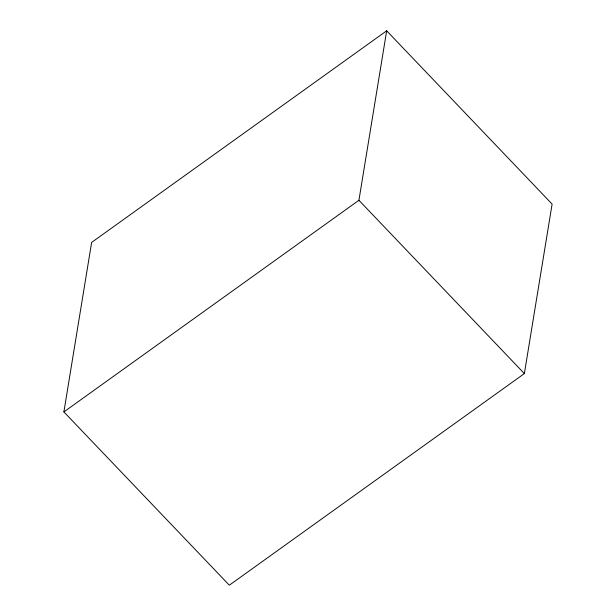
<?xml version="1.0" encoding="UTF-8"?>
<svg xmlns="http://www.w3.org/2000/svg" width="616" height="616" viewBox="0 0 616 616"><rect width="100%" height="100%" fill="white"/><g stroke="black" fill="none" stroke-linecap="round" stroke-linejoin="round"><path stroke-width="0.92" d="M63.887 411.904L91.638 242.411L386.679 30.8L552.113 204.096L524.362 373.589L229.321 585.2L63.887 411.904L358.92 200.292L386.679 30.8M358.92 200.292L524.362 373.589"/></g></svg>
